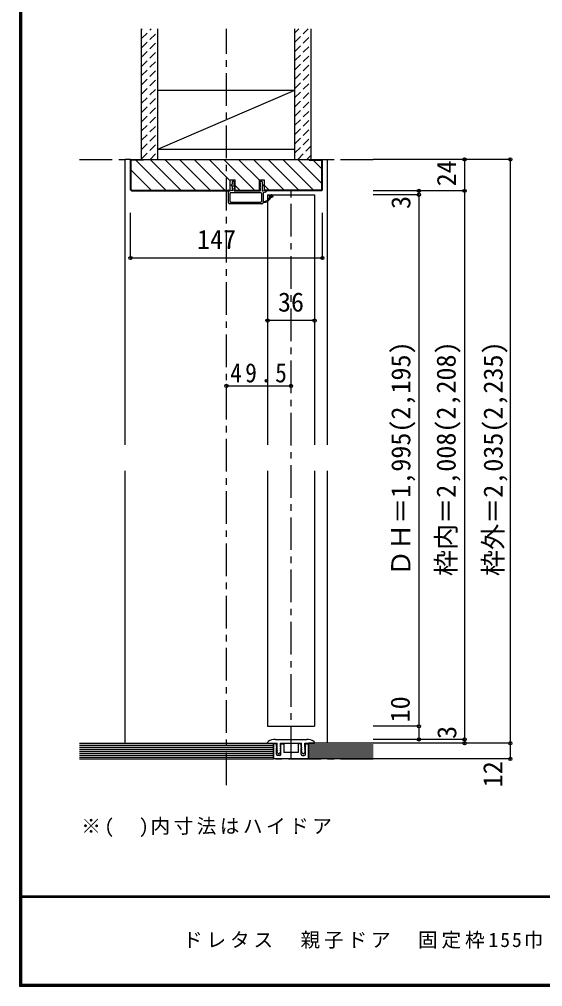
# Model space of a CAD drawing. Units: millimetres at full size, sheet at 1:5; details may follow other scales. Extents: x -973 to 977, y -718 to 696.
# Drawn here: x -973 to -572, y -701 to 40 of the extents above; entities that cross this region are included whole.
import ezdxf
from ezdxf.enums import TextEntityAlignment as Align

# ---------------------------------------------------------------- set-up
doc = ezdxf.new("R2010")
doc.units = ezdxf.units.MM
doc.header["$LTSCALE"] = 5
doc.header["$PDMODE"] = 32
doc.header["$PDSIZE"] = 2.5
doc.linetypes.add('CHAIN1', pattern=[8, 5, -1, 1, -1])
doc.linetypes.add('DASHED1', pattern=[1.8, 1.2, -0.6])
for name, color, linetype in [('0-0_補助線', 7, 'Continuous'), ('0-1_通り芯', 4, 'CHAIN1'), ('0-2_柱', 3, 'Continuous'), ('0-3_仕上', 7, 'Continuous'), ('0-4_枠', 3, 'Continuous'), ('0-6_扉', 6, 'Continuous'), ('0-7_金物', 7, 'Continuous'), ('0-A_文字', 3, 'Continuous'), ('0-B_寸法', 7, 'Continuous'), ('0-C_ﾊｯﾁ', 4, 'DASHED1'), ('F-1_通り芯', 6, 'Continuous'), ('F-A_文字', 7, 'Continuous')]:
    doc.layers.add(name, color=color, linetype=linetype)
doc.styles.add('ＭＳ ゴシック', font='')
doc.styles.get('ＭＳ ゴシック').set_extended_font_data('MS Gothic')

# ---------------------------------------------------------------- blocks, each defined once
blk = doc.blocks.new('2')
at = {"layer": '0-0_補助線'}
for p, q in [((-9.846, -9.622), (-9.846, 15.078)), ((-8.846, 16.078), (0.354, 16.078)), ((-8.846, 15.878), (0.637, 15.878)), ((-8.446, 14.378), (-8.446, -8.922)), ((-8.146, 14.678), (-1.546, 14.678)), ((-1.246, 14.378), (-1.246, -8.922)), ((0.154, 11.653), (2.154, 11.653)), ((0.154, 11.653), (0.154, -8.497)), ((2.154, 10.953), (2.154, 11.653)), ((3.154, 11.653), (2.512, 10.83)), ((3.154, 11.653), (6.154, 11.653)), ((4.154, 13.753), (4.154, 13.053)), ((5.154, 13.053), (4.512, 13.876)), ((7.154, 13.053), (5.154, 13.053)), ((6.154, 10.953), (6.154, 11.653)), ((7.558, 12.258), (6.516, 10.835)), ((-1.48, -10.622), (-8.846, -10.622)), ((-1.546, -9.222), (-8.146, -9.222)), ((-1.189, -10.85), (-0.732, -12.694)), ((0.354, -12.922), (-0.441, -12.922)), ((0.154, -8.497), (2.154, -8.497)), ((4.154, -9.897), (0.154, -9.897)), ((0.154, -9.897), (0.154, -10.622)), ((0.154, -10.622), (0.645, -12.548)), ((2.154, -7.797), (2.154, -8.497)), ((3.154, -8.497), (2.512, -7.674)), ((3.154, -8.497), (6.154, -8.497)), ((4.154, -10.597), (4.154, -9.897)), ((5.154, -9.897), (4.512, -10.72)), ((7.154, -9.897), (5.154, -9.897)), ((6.154, -7.797), (6.154, -8.497)), ((7.558, -9.101), (6.516, -7.679))]:
    blk.add_line(p, q, dxfattribs=at)
for points in [[(-9.646, 15.078), (-9.646, -9.622), (-9.846, -9.622)], [(4.154, 13.053), (0.154, 13.053), (0.649, 15.723)]]:
    blk.add_lwpolyline(points, dxfattribs=at)
for centre, radius, start, end in [((-8.846, 15.078), 1, 90, 180), ((-8.846, 15.078), 0.8, 90, 180), ((0.354, 15.778), 0.3, 349.49875, 90), ((-8.146, 14.378), 0.3, 90, 180), ((-1.546, 14.378), 0.3, 0, 90), ((2.354, 10.953), 0.2, 180, 322.03043), ((4.354, 13.753), 0.2, 37.96957, 180), ((6.354, 10.953), 0.2, 180, 323.78053), ((7.154, 12.553), 0.5, 323.78053, 90), ((-8.846, -9.622), 1, 180, 270), ((-2.846, -10.72), 6, 179.06153, 259.29815), ((-8.146, -8.922), 0.3, 180, 270), ((-2.846, -10.72), 5.3, 178.93757, 259.29815), ((-1.546, -8.922), 0.3, 270, 0), ((-1.48, -10.922), 0.3, 13.9282, 90), ((-0.441, -12.622), 0.3, 193.9282, 270), ((0.354, -12.622), 0.3, 270, 14.29438), ((2.354, -7.797), 0.2, 37.96957, 180), ((4.354, -10.597), 0.2, 180, 322.03043), ((6.354, -7.797), 0.2, 36.21947, 180), ((7.154, -9.397), 0.5, 270, 36.21947), ((-3.896, -16.272), 0.35, 259.29815, 79.29815)]:
    blk.add_arc(centre, radius, start, end, dxfattribs=at)
blk.add_point((-3.896, -16.622), dxfattribs=at)

msp = doc.modelspace()

# ---------------------------------------------------------------- linework, layer by layer
at = {"layer": '0-1_通り芯'}
for p, q in [((-814.694, -546.5), (-814.694, 32.5)), ((-927.194, -67.5), (-699.837, -67.5)), ((-765.194, -526.5), (-765.194, -91.5)), ((-927.194, -526.5), (-699.837, -526.5))]:
    msp.add_line(p, q, dxfattribs=at)
at = {"layer": '0-2_柱'}
for p, q in [((-867.194, -14.5), (-762.194, -14.5)), ((-867.194, -59.5), (-762.194, -59.5))]:
    msp.add_line(p, q, dxfattribs=at)
at = {"layer": '0-2_柱', "color": 7}
msp.add_line((-867.194, -59.5), (-762.194, -14.5), dxfattribs=at)
at = {"layer": '0-3_仕上', "color": 2}
for p, q in [((-879.694, -67.5), (-879.694, 32.5)), ((-867.194, -67.5), (-867.194, 32.5)), ((-762.194, -67.5), (-762.194, 32.5)), ((-749.694, -67.5), (-749.694, 32.5)), ((-927.194, -514.5), (-778.694, -514.5)), ((-778.694, -514.5), (-778.694, -526.5)), ((-702.194, -514.5), (-751.694, -514.5)), ((-751.694, -514.5), (-751.694, -526.5)), ((-927.194, -526.5), (-778.694, -526.5)), ((-702.194, -526.5), (-751.694, -526.5))]:
    msp.add_line(p, q, dxfattribs=at)
at = {"layer": '0-3_仕上'}
for p, q in [((-927.194, -516), (-778.694, -516)), ((-927.194, -517.5), (-778.694, -517.5)), ((-702.194, -516), (-751.694, -516)), ((-702.194, -517.5), (-751.694, -517.5)), ((-927.194, -519), (-778.694, -519)), ((-927.194, -520.5), (-778.694, -520.5)), ((-927.194, -522), (-778.694, -522)), ((-927.194, -523.5), (-778.694, -523.5)), ((-927.194, -525), (-778.694, -525)), ((-702.194, -519), (-751.694, -519)), ((-702.194, -520.5), (-751.694, -520.5)), ((-702.194, -522), (-751.694, -522)), ((-702.194, -523.5), (-751.694, -523.5)), ((-702.194, -525), (-751.694, -525))]:
    msp.add_line(p, q, dxfattribs=at)
at = {"layer": '0-4_枠', "color": 4}
for p, q in [((-892.194, -286), (-892.194, -67.5)), ((-888.194, -67.5), (-892.194, -67.5)), ((-741.194, -67.5), (-737.194, -67.5)), ((-737.194, -286), (-737.194, -67.5)), ((-892.194, -514.5), (-892.194, -306)), ((-737.194, -514.5), (-737.194, -306))]:
    msp.add_line(p, q, dxfattribs=at)
at = {"layer": '0-4_枠'}
for p, q in [((-888.194, -90.793), (-888.194, -67.5)), ((-888.194, -67.5), (-741.194, -67.5)), ((-751.194, -68), (-751.194, -67.5)), ((-751.194, -68), (-741.694, -68)), ((-741.194, -90.793), (-741.194, -67.5)), ((-811.694, -91.5), (-811.694, -83)), ((-811.694, -83), (-807.994, -83)), ((-807.994, -91.5), (-807.994, -83)), ((-789.394, -91.5), (-789.394, -83)), ((-789.394, -83), (-785.694, -83)), ((-785.694, -83), (-785.694, -91.5)), ((-887.487, -91.5), (-888.194, -90.793)), ((-887.487, -91.5), (-811.694, -91.5)), ((-887.28, -91), (-811.694, -91)), ((-807.994, -91), (-789.394, -91)), ((-807.994, -91.5), (-789.394, -91.5)), ((-742.109, -91), (-785.694, -91)), ((-741.902, -91.5), (-785.694, -91.5)), ((-741.902, -91.5), (-741.194, -90.793))]:
    msp.add_line(p, q, dxfattribs=at)
for points in [[(-878.194, -67.5), (-878.194, -68), (-887.695, -68)], [(-887.28, -91), (-887.695, -90.586), (-887.695, -68)], [(-742.109, -91), (-741.694, -90.586), (-741.694, -68)]]:
    msp.add_lwpolyline(points, dxfattribs=at)
at = {"layer": '0-6_扉'}
for p, q in [((-783.194, -94.5), (-783.194, -286)), ((-783.194, -94.5), (-747.194, -94.5)), ((-747.194, -94.5), (-747.194, -286)), ((-747.194, -306), (-747.194, -501.5))]:
    msp.add_line(p, q, dxfattribs=at)
msp.add_lwpolyline([(-783.194, -306), (-783.194, -501.5), (-747.194, -501.5)], dxfattribs=at)
at = {"layer": '0-7_金物'}
for p, q in [((-783.194, -514.5), (-783.194, -514.017)), ((-783.194, -514.5), (-775.844, -514.5)), ((-777.244, -514.8), (-778.694, -514.8)), ((-778.694, -526.5), (-778.694, -514.8)), ((-778.594, -514.8), (-778.594, -526.5)), ((-777.194, -511.5), (-753.194, -511.5)), ((-776.244, -517.05), (-776.244, -515.8)), ((-776.244, -517.05), (-776.037, -517.396)), ((-776.244, -518.05), (-776.037, -517.704)), ((-776.244, -522.8), (-776.244, -518.05)), ((-775.844, -517.5), (-776.052, -517.846)), ((-775.844, -517.5), (-775.844, -514.5)), ((-773.344, -517.5), (-773.344, -514.5)), ((-773.344, -514.5), (-757.044, -514.5)), ((-773.344, -517.5), (-773.137, -517.846)), ((-773.344, -518.5), (-773.137, -518.154)), ((-772.944, -517.05), (-773.152, -517.396)), ((-772.944, -518.05), (-773.152, -517.704)), ((-772.944, -517.05), (-772.944, -515.8)), ((-772.944, -522.8), (-772.944, -518.05)), ((-771.944, -514.8), (-770.594, -514.8)), ((-770.594, -514.8), (-770.594, -521.5)), ((-758.444, -514.8), (-759.794, -514.8)), ((-759.794, -514.8), (-759.794, -521.5)), ((-757.444, -517.05), (-757.444, -515.8)), ((-757.444, -517.05), (-757.237, -517.396)), ((-757.444, -518.05), (-757.237, -517.704)), ((-757.444, -522.8), (-757.444, -518.05)), ((-757.044, -517.5), (-757.252, -517.846)), ((-757.044, -518.5), (-757.252, -518.154)), ((-757.044, -517.5), (-757.044, -514.5)), ((-754.544, -517.5), (-754.544, -514.5)), ((-754.544, -514.5), (-747.194, -514.5)), ((-754.544, -517.5), (-754.337, -517.846)), ((-754.144, -517.05), (-754.352, -517.396)), ((-754.144, -518.05), (-754.352, -517.704)), ((-754.144, -517.05), (-754.144, -515.8)), ((-754.144, -522.8), (-754.144, -518.05)), ((-753.144, -514.8), (-751.694, -514.8)), ((-751.794, -514.8), (-751.794, -526.5)), ((-751.694, -526.5), (-751.694, -514.8)), ((-747.194, -514.5), (-747.194, -514.017)), ((-775.844, -519), (-776.052, -519.346)), ((-775.844, -520), (-776.052, -519.654)), ((-775.844, -520.5), (-776.052, -520.846)), ((-774.961, -522.34), (-776.014, -521.204)), ((-775.844, -520), (-775.844, -520.5)), ((-773.944, -523.8), (-775.244, -523.8)), ((-774.228, -522.34), (-773.174, -521.204)), ((-773.344, -519), (-773.344, -518.5)), ((-773.344, -519), (-773.137, -519.346)), ((-773.344, -520), (-773.137, -519.654)), ((-773.344, -520.5), (-773.344, -520)), ((-773.344, -520.5), (-773.137, -520.846)), ((-765.694, -521.5), (-770.594, -521.5)), ((-765.194, -522), (-765.694, -521.5)), ((-765.194, -522), (-764.694, -521.5)), ((-759.794, -521.5), (-764.694, -521.5)), ((-757.044, -519), (-757.252, -519.346)), ((-757.044, -520), (-757.252, -519.654)), ((-757.044, -520.5), (-757.252, -520.846)), ((-756.161, -522.34), (-757.214, -521.204)), ((-757.044, -519), (-757.044, -518.5)), ((-757.044, -520.5), (-757.044, -520)), ((-756.444, -523.8), (-755.144, -523.8)), ((-755.428, -522.34), (-754.374, -521.204)), ((-754.544, -519), (-754.337, -519.346)), ((-754.544, -520), (-754.337, -519.654)), ((-754.544, -520), (-754.544, -520.5)), ((-754.544, -520.5), (-754.337, -520.846)), ((-751.694, -526.5), (-778.694, -526.5))]:
    msp.add_line(p, q, dxfattribs=at)
for points in [[(-775.844, -519), (-775.844, -518.5), (-776.052, -518.154)], [(-754.544, -519), (-754.544, -518.5), (-754.337, -518.154)]]:
    msp.add_lwpolyline(points, dxfattribs=at)
for centre, radius, start, end in [((-782.194, -514.017), 1, 123.74899, 180), ((-777.194, -521.5), 10, 90, 123.74899), ((-777.244, -515.8), 1, 0, 90), ((-775.794, -518), 0.3, 149.05365, 210.94635), ((-776.294, -517.55), 0.3, 329.05368, 30.94635), ((-772.894, -517.55), 0.3, 149.05365, 210.94632), ((-773.394, -518), 0.3, 329.05365, 30.94632), ((-771.944, -515.8), 1, 90, 180), ((-758.444, -515.8), 1, 0, 90), ((-756.994, -518), 0.3, 149.05366, 210.94634), ((-757.494, -517.55), 0.3, 329.05368, 30.94635), ((-754.094, -517.55), 0.3, 149.05365, 210.94632), ((-754.594, -518), 0.3, 329.05365, 30.94635), ((-753.144, -515.8), 1, 90, 180), ((-753.194, -521.5), 10, 56.25101, 90), ((-748.194, -514.017), 1, 0, 56.25101), ((-775.244, -522.8), 1, 180, 270), ((-775.794, -519.5), 0.3, 149.05365, 210.94635), ((-775.794, -521), 0.3, 149.05362, 222.83826), ((-774.594, -522), 0.5, 222.83826, 317.16174), ((-773.944, -522.8), 1, 270, 0), ((-773.394, -521), 0.3, 317.16174, 30.94632), ((-773.394, -519.5), 0.3, 329.05365, 30.94632), ((-756.444, -522.8), 1, 180, 270), ((-756.994, -519.5), 0.3, 149.05366, 210.94634), ((-756.994, -521), 0.3, 149.0537, 222.83827), ((-755.794, -522), 0.5, 222.83827, 317.16174), ((-755.144, -522.8), 1, 270, 0), ((-754.594, -521), 0.3, 317.16174, 30.94638), ((-754.594, -519.5), 0.3, 329.05365, 30.94635)]:
    msp.add_arc(centre, radius, start, end, dxfattribs=at)
at = {"layer": '0-B_寸法', "color": 4}
for p, q in [((-597.194, -67.5), (-702.194, -67.5)), ((-632.194, -67.5), (-632.194, -514.5)), ((-597.194, -67.5), (-597.194, -526.5)), ((-632.194, -91.5), (-702.194, -91.5)), ((-667.194, -94.5), (-702.194, -94.5)), ((-667.194, -91.5), (-667.194, -511.5)), ((-888.194, -142.922), (-888.194, -108.4)), ((-747.194, -190.882), (-783.194, -190.882)), ((-814.694, -240.882), (-765.194, -240.882)), ((-667.194, -501.5), (-702.194, -501.5)), ((-632.194, -511.5), (-702.194, -511.5)), ((-597.194, -514.5), (-702.194, -514.5)), ((-597.194, -526.5), (-702.194, -526.5))]:
    msp.add_line(p, q, dxfattribs=at)
msp.add_lwpolyline([(-888.194, -142.922), (-741.194, -142.922), (-741.194, -108.4)], dxfattribs=at)
at = {"layer": '0-B_寸法'}
for p in [(-632.194, -67.5), (-597.194, -67.5), (-667.194, -91.5), (-667.194, -94.5), (-632.194, -91.5), (-888.194, -142.922), (-741.194, -142.922), (-783.194, -190.882), (-747.194, -190.882), (-814.694, -240.882), (-765.194, -240.882), (-667.194, -501.5), (-667.194, -511.5), (-632.194, -511.5), (-632.194, -514.5), (-597.194, -514.5), (-597.194, -526.5)]:
    msp.add_point(p, dxfattribs=at)
at = {"layer": '0-C_ﾊｯﾁ'}
for p, q in [((-879.694, 25.031), (-872.226, 32.5)), ((-879.694, 32.102), (-879.297, 32.5)), ((-879.694, 17.96), (-867.194, 30.46)), ((-762.194, 29.394), (-759.089, 32.5)), ((-762.194, 22.323), (-752.018, 32.5)), ((-879.694, 10.889), (-867.194, 23.389)), ((-762.194, 15.252), (-749.694, 27.752)), ((-879.694, 3.818), (-867.194, 16.318)), ((-762.194, 8.181), (-749.694, 20.681)), ((-879.694, -3.253), (-867.194, 9.247)), ((-762.194, 1.11), (-749.694, 13.61)), ((-879.694, -10.324), (-867.194, 2.176)), ((-762.194, -5.961), (-749.694, 6.539)), ((-879.694, -17.395), (-867.194, -4.895)), ((-762.194, -13.032), (-749.694, -0.532)), ((-879.694, -24.466), (-867.194, -11.966)), ((-762.194, -20.103), (-749.694, -7.603)), ((-762.194, -27.174), (-749.694, -14.674)), ((-879.694, -31.537), (-867.194, -19.037)), ((-762.194, -34.245), (-749.694, -21.745)), ((-879.694, -38.608), (-867.194, -26.108)), ((-762.194, -41.317), (-749.694, -28.817)), ((-879.694, -45.679), (-867.194, -33.179)), ((-762.194, -48.388), (-749.694, -35.888)), ((-879.694, -52.751), (-867.194, -40.251)), ((-762.194, -55.459), (-749.694, -42.959)), ((-879.694, -59.822), (-867.194, -47.322)), ((-762.194, -62.53), (-749.694, -50.03)), ((-879.694, -66.893), (-867.194, -54.393)), ((-760.094, -67.5), (-749.694, -57.101)), ((-873.231, -67.5), (-867.194, -61.464)), ((-753.023, -67.5), (-749.694, -64.172))]:
    msp.add_line(p, q, dxfattribs=at)
at = {"layer": '0-C_ﾊｯﾁ', "linetype": 'Continuous'}
for p, q in [((-884.047, -68), (-861.047, -91)), ((-873.234, -67.5), (-849.733, -91)), ((-861.92, -67.5), (-838.42, -91)), ((-850.606, -67.5), (-827.106, -91)), ((-839.292, -67.5), (-815.792, -91)), ((-827.979, -67.5), (-811.694, -83.784)), ((-816.665, -67.5), (-793.165, -91)), ((-805.351, -67.5), (-789.394, -83.457)), ((-794.037, -67.5), (-770.538, -91)), ((-782.724, -67.5), (-759.224, -91)), ((-771.41, -67.5), (-747.91, -91)), ((-760.096, -67.5), (-741.694, -85.902)), ((-748.283, -68), (-741.694, -74.588)), ((-887.695, -75.667), (-872.361, -91)), ((-807.994, -87.484), (-804.479, -91)), ((-785.694, -87.157), (-781.851, -91))]:
    msp.add_line(p, q, dxfattribs=at)
at = {"layer": 'F-1_通り芯'}
for p, q in [((-973.347, 695.833), (-973.347, -700.833)), ((-972.514, 695.833), (-972.514, -700.833)), ((-971.68, 695.833), (-971.68, -700.833)), ((976.653, -631.667), (-973.347, -631.667)), ((976.653, -632.5), (-973.347, -632.5)), ((976.653, -699.167), (-973.347, -699.167)), ((976.653, -700), (-973.347, -700)), ((976.653, -700.833), (-973.347, -700.833))]:
    msp.add_line(p, q, dxfattribs=at)

# ---------------------------------------------------------------- block references
at = {"layer": '0-7_金物', "rotation": 90}
msp.add_blockref('2', (-797.116, -91.654), dxfattribs=at)

# ---------------------------------------------------------------- texts
at = {"layer": '0-A_文字', "color": 7, "insert": (-925.881, -586.31), "char_height": 11, "attachment_point": 7, "style": 'ＭＳ ゴシック'}
msp.add_mtext('\\T1.18;※(\u3000)内寸法はハイドア', dxfattribs=at)
at = {"layer": '0-B_寸法', "style": 'ＭＳ ゴシック'}
for s, p in [('24', (-634.411, -88.071)), ('3', (-669.357, -105.385)), ('ＤＨ＝1,995(2,195)', (-669.375, -386.5)), ('枠内＝2,008(2,208)', (-634.694, -386.5)), ('枠外＝2,035(2,235)', (-598.68, -386.5)), ('10', (-669.903, -498.466)), ('3', (-634.144, -511.174)), ('12', (-598.94, -548.182))]:
    msp.add_text(s, height=14.66, rotation=90, dxfattribs=at).set_placement(p, align=Align.BOTTOM_LEFT)
for s, p in [('147', (-837.194, -140.422)), ('36', (-775.194, -188.382))]:
    msp.add_text(s, height=14.66, dxfattribs=at).set_placement(p, align=Align.BOTTOM_LEFT)
at = {"layer": '0-B_寸法', "insert": (-811.819, -238.382), "char_height": 14.66, "attachment_point": 7, "style": 'ＭＳ ゴシック'}
msp.add_mtext('\\T1.28;\\W0.9;49.5', dxfattribs=at)
at = {"layer": 'F-A_文字', "insert": (-847.938, -673.333), "char_height": 11, "attachment_point": 7, "style": 'ＭＳ ゴシック'}
msp.add_mtext('\\T1.2;ドレタス\u3000親子ドア\u3000固定枠155巾\u3000通気\u3000樹脂下枠\u3000枠外W1,189', dxfattribs=at)

doc.saveas('drawing.dxf')
